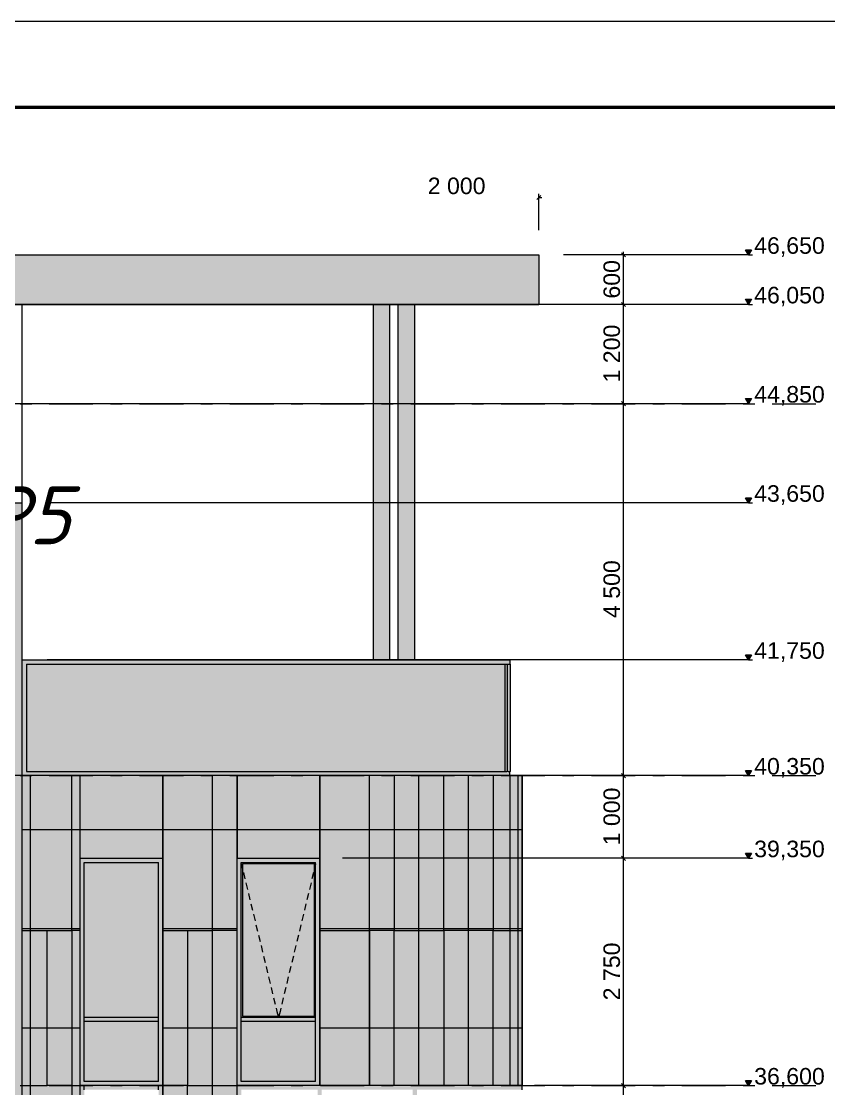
# Model space of a CAD drawing. Header units: millimetres. Extents: x 1499747 to 4230374, y -28481 to 441852.
# Drawn here: x 4151452 to 4161221, y 400392 to 413304 of the extents above; entities that cross this region are included whole.
import ezdxf
from ezdxf.enums import TextEntityAlignment as Align

# ---------------------------------------------------------------- set-up
doc = ezdxf.new("R2010")
doc.units = ezdxf.units.MM
doc.header["$MEASUREMENT"] = 0
doc.layers.add('ТП', color=250, linetype='Continuous', lineweight=30)
doc.layers.add('Чертеж и Рисунок', color=7, linetype='Continuous')
doc.styles.add('РЎР“Р•РќР•Р\xa0Р\x98Р\xa0_РЎРўР\x98Р›Р¬_2', font='')
doc.styles.add('СПДС', font='isocpeur.ttf', dxfattribs={"width": 0.9})
doc.styles.add('Текст', font='isocpeui.ttf')
doc.styles.get('РЎР“Р•РќР•Р\xa0Р\x98Р\xa0_РЎРўР\x98Р›Р¬_2').set_extended_font_data('GOST Common', italic=True)

# ---------------------------------------------------------------- blocks, each defined once
blk = doc.blocks.new('*U32')
at = {"lineweight": 0}
blk.add_lwpolyline([(-415, -5), (5, -5), (5, 292), (-415, 292)], close=True, dxfattribs=at)
at = {"color": 0, "linetype": 'Continuous', "lineweight": 50}
blk.add_lwpolyline([(-395, 287), (0, 287), (0, 0), (-395, 0)], close=True, dxfattribs=at)
at = {"style": 'СПДС'}
for tag, p in [('ШИФР_ПРОЕКТА_ЛИСТ2', (-65, 7.5)), ('ЛИСТ_второй', (-5, 5))]:
    blk.add_attdef(tag, text='', height=2.5, dxfattribs=at).set_placement(p, align=Align.MIDDLE_CENTER)

msp = doc.modelspace()

# ---------------------------------------------------------------- hatches: boundary and pattern name
at = {"layer": 'Чертеж и Рисунок', "linetype": 'Continuous', "lineweight": 0, "true_color": 0x000000}
for points in [[(4160252.08413, 410478.39753), (4160288.28419, 410540.89763), (4160215.78408, 410540.89763)], [(4160252.08413, 409878.46661), (4160288.28419, 409940.96671), (4160215.78408, 409940.96671)], [(4160252.08413, 408678.46478), (4160288.28419, 408740.96488), (4160215.78408, 408740.96488)], [(4160252.08413, 407478.46295), (4160288.28419, 407540.96304), (4160215.78408, 407540.96304)], [(4160252.08413, 405578.46004), (4160288.28419, 405640.96014), (4160215.78408, 405640.96014)], [(4160252.08413, 404178.45791), (4160288.28419, 404240.958), (4160215.78408, 404240.958)], [(4160252.08413, 403178.45638), (4160288.28419, 403240.95647), (4160215.78408, 403240.95647)], [(4160252.08413, 400428.41218), (4160288.28419, 400490.91227), (4160215.78408, 400490.91227)]]:
    msp.add_hatch(color=18, dxfattribs=at).paths.add_polyline_path(points)
at = {"layer": 'Чертеж и Рисунок', "linetype": 'Continuous', "lineweight": 0, "true_color": 0x2e2e2e}
for points in [[(4157712.78025, 410478.39753), (4146437.76303, 410478.39753), (4146437.76303, 409878.46661), (4157712.78025, 409878.46661)], [(4157712.78025, 409878.46661), (4155712.7772, 409878.46661), (4155712.7772, 409878.38661), (4157712.78025, 409878.38661)], [(4157091.2793, 405578.46004), (4151462.6707, 405578.46004), (4151512.67078, 405528.45997), (4157091.2793, 405528.45997)], [(4151462.6707, 404178.45791), (4151512.67078, 404228.45798), (4151512.67078, 405528.45997), (4151462.6707, 405578.46004)], [(4157091.2793, 405578.46004), (4157091.2793, 405528.45997), (4157362.77972, 405528.45997), (4157362.77972, 405578.46004)], [(4157307.37963, 404228.45798), (4157334.77967, 404228.45798), (4157334.77967, 405528.45997), (4157307.37963, 405528.45997)], [(4157370.17973, 405528.45997), (4157334.77967, 405528.45997), (4157334.77967, 404228.45798), (4157370.17973, 404228.45798)], [(4151512.67078, 404228.45798), (4151462.6707, 404178.45791), (4157091.2793, 404178.45791), (4157091.2793, 404228.45798)], [(4157091.2793, 404178.45791), (4157362.77972, 404178.45791), (4157362.77972, 404228.45798), (4157091.2793, 404228.45798)], [(4152662.97254, 403178.45638), (4152162.97177, 403178.45638), (4152212.97185, 403128.4563), (4152662.97254, 403128.4563)], [(4152162.97177, 402828.45584), (4152212.97185, 402828.45584), (4152212.97185, 403128.4563), (4152162.97177, 403178.45638)], [(4152662.97254, 403178.45638), (4152662.97254, 403128.4563), (4153112.97322, 403128.4563), (4153162.9733, 403178.45638)], [(4153162.9733, 402828.45584), (4153162.9733, 403178.45638), (4153112.97322, 403128.4563), (4153112.97322, 402828.45584)], [(4154562.87544, 403178.45638), (4154062.87467, 403178.45638), (4154112.87475, 403128.4563), (4154562.87544, 403128.4563)], [(4154062.87467, 402828.45584), (4154112.87475, 402828.45584), (4154112.87475, 403128.4563), (4154062.87467, 403178.45638)], [(4154562.87544, 403178.45638), (4154562.87544, 403128.4563), (4155012.87613, 403128.4563), (4155062.8762, 403178.45638)], [(4155062.8762, 402828.45584), (4155062.8762, 403178.45638), (4155012.87613, 403128.4563), (4155012.87613, 402828.45584)], [(4152162.97177, 401428.4137), (4152212.97185, 401428.4137), (4152212.97185, 402828.45584), (4152162.97177, 402828.45584)], [(4153162.9733, 402828.45584), (4153112.97322, 402828.45584), (4153112.97322, 401428.4137), (4153162.8733, 401428.4137), (4153162.8733, 402303.41504), (4153162.9733, 402303.41504)], [(4154062.87467, 401428.4137), (4154112.87475, 401428.4137), (4154112.87475, 402828.45584), (4154062.87467, 402828.45584)], [(4155062.8762, 401428.4137), (4155062.8762, 402828.45584), (4155012.87613, 402828.45584), (4155012.87613, 401428.4137)], [(4152162.97177, 401228.4134), (4152212.97185, 401228.4134), (4152212.97185, 401428.4137), (4152162.97177, 401428.4137)], [(4153112.97322, 401228.4134), (4153162.8733, 401228.4134), (4153162.8733, 401428.4137), (4153112.97322, 401428.4137)], [(4154062.87467, 401228.4134), (4154112.87475, 401228.4134), (4154112.87475, 401428.4137), (4154062.87467, 401428.4137)], [(4155062.8762, 401228.4134), (4155062.8762, 401428.4137), (4155012.87613, 401428.4137), (4155012.87613, 401228.4134)], [(4152162.97177, 401228.4134), (4152162.97177, 400428.41218), (4152212.97185, 400478.41225), (4152212.97185, 401228.4134)], [(4152212.97185, 401203.41336), (4152662.97254, 401203.41336), (4152662.97254, 401253.41344), (4152212.97185, 401253.41344)], [(4152662.97254, 401253.41344), (4152662.97254, 401203.41336), (4153112.97322, 401203.41336), (4153112.97322, 401253.41344)], [(4153112.97322, 401228.4134), (4153112.97322, 400478.41225), (4153162.8733, 400428.61218), (4153162.8733, 401228.4134)], [(4154062.87467, 401228.4134), (4154062.87467, 400428.41218), (4154112.87475, 400478.41225), (4154112.87475, 401228.4134)], [(4154112.87475, 401203.41336), (4154562.87544, 401203.41336), (4154562.87544, 401253.41344), (4154112.87475, 401253.41344)], [(4154562.87544, 401253.41344), (4154562.87544, 401203.41336), (4155012.87613, 401203.41336), (4155012.87613, 401253.41344)], [(4155062.8762, 401228.4134), (4155012.87613, 401228.4134), (4155012.87613, 400478.41225), (4155062.8762, 400428.41218)], [(4152162.87177, 399878.41134), (4152212.87185, 399878.41134), (4152212.87185, 400428.41218), (4152162.87177, 400428.41218)], [(4152662.97254, 400428.41218), (4152662.97254, 400478.41225), (4152212.97185, 400478.41225), (4152162.97177, 400428.41218)], [(4152212.87185, 400428.41218), (4152212.87185, 400378.4121), (4153112.87322, 400378.4121), (4153112.87322, 400428.41218)], [(4152662.97254, 400478.41225), (4152662.97254, 400428.41218), (4153162.8733, 400428.41218), (4153162.8733, 400428.61218), (4153112.97322, 400478.41225)], [(4153162.8733, 399878.41134), (4153162.8733, 400428.41218), (4153112.87322, 400428.41218), (4153112.87322, 399878.41134)], [(4154562.87544, 400428.41218), (4154562.87544, 400478.41225), (4154112.87475, 400478.41225), (4154062.87467, 400428.41218)], [(4154112.87475, 399878.41134), (4154112.87475, 400378.4121), (4154062.87467, 400428.41218), (4154062.87467, 399878.41134)], [(4155062.8762, 400428.41218), (4154062.87467, 400428.41218), (4154112.87475, 400378.4121), (4155037.87616, 400378.4121)], [(4154562.87544, 400428.41218), (4155062.8762, 400428.41218), (4155012.87613, 400478.41225), (4154562.87544, 400478.41225)], [(4155037.87616, 399878.41134), (4155087.87624, 399878.41134), (4155087.87624, 400378.4121), (4155062.8762, 400428.41218), (4155037.87616, 400378.4121)], [(4156212.77796, 400428.41218), (4155062.8762, 400428.41218), (4155087.87624, 400378.4121), (4156187.77792, 400378.4121)], [(4156187.77792, 400378.4121), (4156187.77792, 399878.41134), (4156237.778, 399878.41134), (4156237.778, 400378.4121), (4156212.77796, 400428.41218)], [(4157512.77995, 400428.41218), (4156212.77796, 400428.41218), (4156237.778, 400378.4121), (4157512.77995, 400378.4121)]]:
    msp.add_hatch(color=250, dxfattribs=at).paths.add_polyline_path(points)
at = {"layer": 'Чертеж и Рисунок', "linetype": 'Continuous', "lineweight": 0, "true_color": 0x4b4e54}
for points in [[(4155712.7772, 405578.46004), (4155912.7775, 405578.46004), (4155912.7775, 409878.38661), (4155712.7772, 409878.38661)], [(4156012.77765, 405578.46004), (4156212.77796, 405578.46004), (4156212.77796, 409878.38661), (4156012.77765, 409878.38661)]]:
    msp.add_hatch(color=251, dxfattribs=at).paths.add_polyline_path(points)
at = {"layer": 'Чертеж и Рисунок', "linetype": 'Continuous', "lineweight": 0, "true_color": 0xbc9a89}
msp.add_hatch(color=33, dxfattribs=at).paths.add_polyline_path([(4150962.66994, 407478.46295), (4150962.66994, 399933.01142), (4151462.6707, 399933.01142), (4151462.6707, 407478.46295)])
at = {"layer": 'Чертеж и Рисунок', "linetype": 'Continuous', "lineweight": 0, "true_color": 0x84adf9}
for points in [[(4151512.67078, 405528.45997), (4151512.67078, 404228.45798), (4157307.37963, 404228.45798), (4157307.37963, 405528.45997)], [(4152212.97185, 401253.41344), (4153112.97322, 401253.41344), (4153112.97322, 401428.4137), (4153112.97322, 403128.4563), (4152212.97185, 403128.4563)], [(4154997.8761, 401268.41346), (4154997.8761, 403113.45628), (4154127.87477, 403113.45628), (4154127.87477, 401268.41346)], [(4152212.97185, 401203.41336), (4152212.97185, 400478.41225), (4153112.97322, 400478.41225), (4153112.97322, 401203.41336)], [(4154112.87475, 401203.41336), (4154112.87475, 400478.41225), (4155012.87613, 400478.41225), (4155012.87613, 401203.41336)]]:
    msp.add_hatch(color=161, dxfattribs=at).paths.add_polyline_path(points)
at = {"layer": 'Чертеж и Рисунок', "linetype": 'Continuous', "lineweight": 0, "true_color": 0xffffff}
for points in [[(4151462.6707, 404178.45791), (4151462.6707, 402303.41504), (4152062.67162, 402303.41504), (4152062.67162, 404178.45791)], [(4153162.9733, 404178.45791), (4153162.9733, 402303.41504), (4153762.87422, 402303.41504), (4153762.87422, 404178.45791)], [(4155062.8762, 404178.45791), (4155062.8762, 402303.41504), (4155662.87712, 402303.41504), (4155662.87712, 404178.45791)], [(4155962.87758, 404178.45791), (4155962.87758, 402303.41504), (4156562.87849, 402303.41504), (4156562.87849, 404178.45791)], [(4157162.87941, 404178.45791), (4157162.87941, 402303.41504), (4157512.77995, 402303.41504), (4157512.77995, 404178.45791)], [(4151462.6707, 402303.41504), (4151462.6707, 400428.41218), (4151762.67116, 400428.41218), (4151762.67116, 402303.41504)], [(4152062.67162, 402303.41504), (4152062.67162, 400428.41218), (4152162.87177, 400428.41218), (4152162.87177, 402303.41504)], [(4153462.87376, 402303.41504), (4153462.87376, 400428.41218), (4154062.87467, 400428.41218), (4154062.87467, 402303.41504)], [(4155662.87712, 402303.41504), (4155662.87712, 400428.41218), (4155962.87758, 400428.41218), (4155962.87758, 402303.41504)], [(4156562.87849, 402303.41504), (4156562.87849, 400428.41218), (4157162.87941, 400428.41218), (4157162.87941, 402303.41504)], [(4152062.67162, 400428.41218), (4152062.67162, 397128.40713), (4152162.87177, 397128.40713), (4152162.87177, 400428.41218)], [(4153162.8733, 400428.41218), (4153162.8733, 397128.40713), (4153462.87376, 397128.40713), (4153462.87376, 400428.41218)]]:
    msp.add_hatch(color=7, dxfattribs=at).paths.add_polyline_path(points)
at = {"layer": 'Чертеж и Рисунок', "linetype": 'Continuous', "lineweight": 0, "true_color": 0x868d8e}
for points in [[(4152062.67162, 404178.45791), (4152062.67162, 402303.41504), (4152162.97177, 402303.41504), (4152162.97177, 404178.45791)], [(4152162.97177, 404178.45791), (4152162.97177, 403178.45638), (4153162.9733, 403178.45638), (4153162.9733, 404178.45791)], [(4153762.87422, 404178.45791), (4153762.87422, 402303.41504), (4154062.87467, 402303.41504), (4154062.87467, 404178.45791)], [(4154063.07468, 404178.45791), (4154063.07468, 403178.45638), (4155062.8762, 403178.45638), (4155062.8762, 404178.45791)], [(4155662.87712, 404178.45791), (4155662.87712, 402303.41504), (4155962.87758, 402303.41504), (4155962.87758, 404178.45791)], [(4156562.87849, 404178.45791), (4156562.87849, 402303.41504), (4157162.87941, 402303.41504), (4157162.87941, 404178.45791)], [(4157512.77993, 404178.46791), (4157362.77972, 404178.4579), (4157512.77993, 404178.4579)], [(4151762.67116, 402303.41504), (4151762.67116, 400428.41218), (4152062.67162, 400428.41218), (4152062.67162, 402303.41504)], [(4153162.8733, 402303.41504), (4153162.8733, 400428.41218), (4153462.87376, 400428.41218), (4153462.87376, 402303.41504)], [(4155062.8762, 402303.41504), (4155062.8762, 400428.41218), (4155662.87712, 400428.41218), (4155662.87712, 402303.41504)], [(4155962.87758, 402303.41504), (4155962.87758, 400428.41218), (4156562.87849, 400428.41218), (4156562.87849, 402303.41504)], [(4157162.87941, 402303.41504), (4157162.87941, 400428.41218), (4157512.77995, 400428.41218), (4157512.77995, 402303.41504)], [(4151462.6707, 400428.41218), (4151462.6707, 397128.40713), (4152062.67162, 397128.40713), (4152062.67162, 400428.41218)], [(4153462.87376, 400428.41218), (4153462.87376, 397128.40713), (4154062.87467, 397128.40713), (4154062.87467, 400428.41218)]]:
    msp.add_hatch(color=252, dxfattribs=at).paths.add_polyline_path(points)
at = {"layer": 'Чертеж и Рисунок', "linetype": 'Continuous', "lineweight": 0, "true_color": 0x7f7f7f}
msp.add_hatch(color=8, dxfattribs=at).paths.add_polyline_path([(4154062.87467, 404018.45766), (4154063.07468, 404018.45766), (4154063.07468, 404178.45791), (4154062.87467, 404178.45791)])
at = {"layer": 'Чертеж и Рисунок', "linetype": 'Continuous', "lineweight": 0, "true_color": 0x606060}
for points in [[(4154062.87467, 404018.45766), (4154062.87467, 403228.45645), (4154063.07468, 403228.45645), (4154063.07468, 404018.45766)], [(4152162.87177, 401278.41347), (4152162.87177, 400428.41218), (4152162.97177, 400428.41218), (4152162.97177, 401278.41347)]]:
    msp.add_hatch(color=251, dxfattribs=at).paths.add_polyline_path(points)
at = {"layer": 'Чертеж и Рисунок', "linetype": 'Continuous', "lineweight": 0, "true_color": 0xf7fdff}
for points in [[(4154112.87475, 403128.4563), (4154112.87475, 401428.4137), (4154112.87475, 401253.41344), (4154127.87477, 401268.41346), (4154127.87477, 403113.45628)], [(4154562.87544, 403128.4563), (4154112.87475, 403128.4563), (4154127.87477, 403113.45628), (4154997.8761, 403113.45628), (4155012.87613, 403128.4563)], [(4154997.8761, 403113.45628), (4154997.8761, 401268.41346), (4155012.87613, 401253.41344), (4155012.87613, 401428.4137), (4155012.87613, 402828.45584), (4155012.87613, 403128.4563)], [(4154112.87475, 401253.41344), (4154562.87544, 401253.41344), (4155012.87613, 401253.41344), (4154997.8761, 401268.41346), (4154127.87477, 401268.41346)]]:
    msp.add_hatch(color=7, dxfattribs=at).paths.add_polyline_path(points)

# ---------------------------------------------------------------- linework, layer by layer
at = {"layer": 'Чертеж и Рисунок', "color": 7, "linetype": 'Continuous', "lineweight": 5}
for points in [[(4157687.78021, 411146.80855), (4157737.78029, 411196.80863)], [(4157712.78025, 410778.39799), (4157712.78025, 411218.67866)], [(4157712.78025, 411171.80859), (4157750.28031, 411171.80859)], [(4158762.68186, 410453.39749), (4158712.68178, 410503.39757)], [(4158737.68182, 410478.39753), (4158737.68182, 410515.89759)], [(4160252.08413, 410478.39753), (4160215.78408, 410540.89763)], [(4160215.78408, 410540.89763), (4160288.28419, 410540.89763)], [(4160288.28419, 410540.89763), (4160252.08413, 410478.39753)], [(4146437.76303, 410478.39753), (4157712.78025, 410478.39753)], [(4157712.78025, 410478.39753), (4157712.78025, 409878.46661)], [(4160252.08413, 410478.39753), (4158012.78071, 410478.39753)], [(4158784.58189, 410478.39753), (4158012.78071, 410478.39753)], [(4158737.68182, 409878.46661), (4158737.68182, 410478.39753)], [(4160252.08413, 410478.39753), (4160298.8842, 410478.39753)], [(4146437.76303, 409878.46661), (4157712.78025, 409878.46661)], [(4160252.08413, 409878.46661), (4147187.76417, 409878.46661)], [(4158784.58189, 409878.46661), (4147187.76417, 409878.46661)], [(4151462.6707, 407478.46295), (4151462.6707, 409878.46661)], [(4157712.78025, 409878.38661), (4155712.7772, 409878.38661)], [(4157712.78025, 409878.46661), (4157712.78025, 409878.38661)], [(4158712.68178, 409903.46665), (4158762.68186, 409853.46658)], [(4158737.68182, 408678.46478), (4158737.68182, 409878.46661)], [(4160252.08413, 409878.46661), (4160215.78408, 409940.96671)], [(4160215.78408, 409940.96671), (4160288.28419, 409940.96671)], [(4160288.28419, 409940.96671), (4160252.08413, 409878.46661)], [(4160252.08413, 409878.46661), (4160298.8842, 409878.46661)], [(4160252.08413, 408678.46478), (4149237.6673, 408678.46478)], [(4158784.58189, 408678.46478), (4149237.6673, 408678.46478)], [(4158712.68178, 408703.46482), (4158762.68186, 408653.46474)], [(4158737.68182, 404178.45791), (4158737.68182, 408678.46478)], [(4160252.08413, 408678.46478), (4160215.78408, 408740.96488)], [(4160215.78408, 408740.96488), (4160288.28419, 408740.96488)], [(4160288.28419, 408740.96488), (4160252.08413, 408678.46478)], [(4160252.08413, 408678.46478), (4160298.8842, 408678.46478)], [(4160252.08413, 407478.46295), (4160215.78408, 407540.96304)], [(4160215.78408, 407540.96304), (4160288.28419, 407540.96304)], [(4160288.28419, 407540.96304), (4160252.08413, 407478.46295)], [(4150962.66994, 407478.46295), (4151462.6707, 407478.46295)], [(4151462.6707, 399933.01142), (4151462.6707, 407478.46295)], [(4160252.08413, 407478.46295), (4151762.67116, 407478.46295)], [(4160252.08413, 407478.46295), (4160298.8842, 407478.46295)], [(4151462.6707, 405578.46004), (4157091.2793, 405578.46004)], [(4160252.08413, 405578.46004), (4151762.67116, 405578.46004)], [(4157091.2793, 405578.46004), (4157362.77972, 405578.46004)], [(4157362.77972, 405578.46004), (4157362.77972, 405528.45997)], [(4160252.08413, 405578.46004), (4160215.78408, 405640.96014)], [(4160215.78408, 405640.96014), (4160288.28419, 405640.96014)], [(4160288.28419, 405640.96014), (4160252.08413, 405578.46004)], [(4160252.08413, 405578.46004), (4160298.8842, 405578.46004)], [(4151512.67078, 405528.45997), (4157091.2793, 405528.45997)], [(4151512.67078, 405528.45997), (4151512.67078, 404228.45798)], [(4157091.2793, 405528.45997), (4157362.77972, 405528.45997)], [(4157307.37963, 404228.45798), (4157307.37963, 405528.45997)], [(4157334.77967, 404228.45798), (4157334.77967, 405528.45997)], [(4157362.77972, 405528.45997), (4157370.17973, 405528.45997)], [(4157370.17973, 404228.45798), (4157370.17973, 405528.45997)], [(4160252.08413, 404178.45791), (4147187.76417, 404178.45791)], [(4158784.58189, 404178.45791), (4147187.76417, 404178.45791)], [(4152062.67162, 404178.45791), (4151462.6707, 404178.45791)], [(4151512.67078, 404228.45798), (4157091.2793, 404228.45798)], [(4152062.67162, 402303.41504), (4152062.67162, 404178.45791)], [(4153162.9733, 404178.45791), (4153162.9733, 403178.45638)], [(4153762.87422, 404178.45791), (4153162.9733, 404178.45791)], [(4153762.87422, 402303.41504), (4153762.87422, 404178.45791)], [(4154062.87467, 404178.45791), (4154063.07468, 404178.45791)], [(4155062.8762, 404178.45791), (4155062.8762, 403178.45638)], [(4155662.87712, 404178.45791), (4155062.8762, 404178.45791)], [(4155662.87712, 402303.41504), (4155662.87712, 404178.45791)], [(4155962.87758, 404178.45791), (4155962.87758, 402303.41504)], [(4156562.87849, 404178.45791), (4155962.87758, 404178.45791)], [(4156562.87849, 402303.41504), (4156562.87849, 404178.45791)], [(4157091.2793, 404228.45798), (4157327.37966, 404228.45798)], [(4157162.87941, 404178.45791), (4157162.87941, 402303.41504)], [(4157512.77995, 404178.45791), (4157162.87941, 404178.45791)], [(4157334.77967, 404228.45798), (4157327.37966, 404228.45798)], [(4157342.27969, 404228.45798), (4157334.77967, 404228.45798)], [(4157342.27969, 404228.45798), (4157362.77972, 404228.45798)], [(4157362.77972, 404178.45791), (4157362.77972, 404228.45798)], [(4157370.17973, 404228.45798), (4157362.77972, 404228.45798)], [(4157362.77972, 404178.46791), (4157362.77972, 400428.41218)], [(4157512.77995, 404178.46791), (4157512.77995, 400428.41218)], [(4157512.77995, 402303.41504), (4157512.77995, 404178.45791)], [(4158712.68178, 404203.45794), (4158762.68186, 404153.45787)], [(4158737.68182, 403178.45638), (4158737.68182, 404178.45791)], [(4160252.08413, 404178.45791), (4160215.78408, 404240.958)], [(4160215.78408, 404240.958), (4160288.28419, 404240.958)], [(4160288.28419, 404240.958), (4160252.08413, 404178.45791)], [(4160252.08413, 404178.45791), (4160298.8842, 404178.45791)], [(4152212.97185, 403128.4563), (4152662.97254, 403128.4563)], [(4152212.97185, 402828.45584), (4152212.97185, 403128.4563)], [(4152662.97254, 403128.4563), (4153112.97322, 403128.4563)], [(4153112.97322, 402828.45584), (4153112.97322, 403128.4563)], [(4153162.9733, 403178.45638), (4153162.9733, 402303.41504)], [(4154062.87467, 403178.45638), (4154063.07468, 403178.45638)], [(4154112.87475, 403128.4563), (4154562.87544, 403128.4563)], [(4154112.87475, 402828.45584), (4154112.87475, 403128.4563)], [(4154562.87544, 403128.4563), (4155012.87613, 403128.4563)], [(4155012.87613, 402828.45584), (4155012.87613, 403128.4563)], [(4155062.8762, 403178.45638), (4155062.8762, 402303.41504)], [(4160252.08413, 403178.45638), (4155337.87662, 403178.45638)], [(4158784.58189, 403178.45638), (4155362.87666, 403178.45638)], [(4158712.68178, 403203.45642), (4158762.68186, 403153.45634)], [(4158737.68182, 400428.41218), (4158737.68182, 403178.45638)], [(4160252.08413, 403178.45638), (4160215.78408, 403240.95647)], [(4160215.78408, 403240.95647), (4160288.28419, 403240.95647)], [(4160288.28419, 403240.95647), (4160252.08413, 403178.45638)], [(4160252.08413, 403178.45638), (4160298.8842, 403178.45638)], [(4154997.8761, 403113.45628), (4154127.87477, 403113.45628)], [(4154127.87477, 403113.45628), (4154127.87477, 401268.41346)], [(4154997.8761, 401268.41346), (4154997.8761, 403113.45628)], [(4152212.97185, 401428.4137), (4152212.97185, 402828.45584)], [(4153112.97322, 401428.4137), (4153112.97322, 402828.45584)], [(4154112.87475, 401428.4137), (4154112.87475, 402828.45584)], [(4155012.87613, 401428.4137), (4155012.87613, 402828.45584)], [(4151462.6707, 402303.41504), (4152062.67162, 402303.41504)], [(4151762.67116, 400428.41218), (4151762.67116, 402303.41504)], [(4152062.67162, 402303.41504), (4152062.67162, 400428.41218)], [(4152162.87177, 402303.41504), (4152062.67162, 402303.41504)], [(4152162.87177, 400428.41218), (4152162.87177, 402303.41504)], [(4152162.97177, 401428.4137), (4152162.97177, 402303.41504)], [(4153162.9733, 402303.41504), (4153762.87422, 402303.41504)], [(4153462.87376, 402303.41504), (4153462.87376, 400428.41218)], [(4154062.87467, 402303.41504), (4153762.87422, 402303.41504)], [(4154062.87467, 400428.41218), (4154062.87467, 402303.41504)], [(4155062.8762, 402303.41504), (4155662.87712, 402303.41504)], [(4155662.87712, 402303.41504), (4155662.87712, 400428.41218)], [(4155962.87758, 402303.41504), (4155662.87712, 402303.41504)], [(4155962.87758, 402303.41504), (4156562.87849, 402303.41504)], [(4155962.87758, 400428.41218), (4155962.87758, 402303.41504)], [(4156562.87849, 402303.41504), (4156562.87849, 400428.41218)], [(4157162.87941, 402303.41504), (4156562.87849, 402303.41504)], [(4157162.87941, 400428.41218), (4157162.87941, 402303.41504)], [(4157162.87941, 402303.41504), (4157512.77995, 402303.41504)], [(4152162.97177, 401228.4134), (4152162.97177, 401428.4137)], [(4152212.97185, 401253.41344), (4152212.97185, 401428.4137)], [(4153112.97322, 401253.41344), (4153112.97322, 401428.4137)], [(4154112.87475, 401253.41344), (4154112.87475, 401428.4137)], [(4155012.87613, 401253.41344), (4155012.87613, 401428.4137)], [(4152162.97177, 400428.41218), (4152162.97177, 401228.4134)], [(4152662.97254, 401253.41344), (4152212.97185, 401253.41344)], [(4152212.97185, 401228.4134), (4152212.97185, 401253.41344)], [(4152212.97185, 401203.41336), (4152212.97185, 401228.4134)], [(4152662.97254, 401203.41336), (4152212.97185, 401203.41336)], [(4152212.97185, 400478.41225), (4152212.97185, 401203.41336)], [(4153112.97322, 401253.41344), (4152662.97254, 401253.41344)], [(4153112.97322, 401203.41336), (4152662.97254, 401203.41336)], [(4153112.97322, 401228.4134), (4153112.97322, 401253.41344)], [(4153112.97322, 401203.41336), (4153112.97322, 401228.4134)], [(4153112.97322, 400478.41225), (4153112.97322, 401203.41336)], [(4154562.87544, 401253.41344), (4154112.87475, 401253.41344)], [(4154112.87475, 401228.4134), (4154112.87475, 401253.41344)], [(4154112.87475, 401203.41336), (4154112.87475, 401228.4134)], [(4154562.87544, 401203.41336), (4154112.87475, 401203.41336)], [(4154112.87475, 400478.41225), (4154112.87475, 401203.41336)], [(4154127.87477, 401268.41346), (4154997.8761, 401268.41346)], [(4155012.87613, 401253.41344), (4154562.87544, 401253.41344)], [(4155012.87613, 401203.41336), (4154562.87544, 401203.41336)], [(4155012.87613, 401228.4134), (4155012.87613, 401253.41344)], [(4155012.87613, 401203.41336), (4155012.87613, 401228.4134)], [(4155012.87613, 400478.41225), (4155012.87613, 401203.41336)], [(4151462.6707, 400428.41218), (4151762.67116, 400428.41218)], [(4152062.67162, 400428.41218), (4152062.67162, 397128.40713)], [(4152062.67162, 400428.41218), (4152162.87177, 400428.41218)], [(4152162.97177, 400428.41218), (4152162.87177, 400428.41218)], [(4152162.87177, 397128.40713), (4152162.87177, 400428.41218)], [(4152212.87185, 400428.41218), (4152162.97177, 400428.41218)], [(4152212.87185, 400378.4121), (4152212.87185, 400428.41218)], [(4152662.97254, 400428.41218), (4152212.87185, 400428.41218)], [(4152662.97254, 400478.41225), (4152212.97185, 400478.41225)], [(4153112.97322, 400478.41225), (4152662.97254, 400478.41225)], [(4153162.8733, 400428.41218), (4152662.97254, 400428.41218)], [(4153112.87322, 400378.4121), (4153112.87322, 400428.41218)], [(4153162.8733, 400428.41218), (4153162.8733, 397128.40713)], [(4153462.87376, 400428.41218), (4153162.8733, 400428.41218)], [(4153462.87376, 397128.40713), (4153462.87376, 400428.41218)], [(4153462.87376, 400428.41218), (4154062.87467, 400428.41218)], [(4154062.87467, 399878.41134), (4154062.87467, 400428.41218)], [(4155062.8762, 400428.41218), (4154062.87467, 400428.41218)], [(4154562.87544, 400478.41225), (4154112.87475, 400478.41225)], [(4155012.87613, 400478.41225), (4154562.87544, 400478.41225)], [(4156212.77796, 400428.41218), (4155062.8762, 400428.41218)], [(4157512.77995, 400428.41218), (4156212.77796, 400428.41218)], [(4157512.77995, 400378.4121), (4157512.77995, 400428.41218)], [(4160252.08413, 400428.41218), (4157662.78017, 400428.41218)], [(4158784.58189, 400428.41218), (4157662.78017, 400428.41218)], [(4158712.68178, 400453.41221), (4158762.68186, 400403.41214)], [(4158737.68182, 399878.41134), (4158737.68182, 400428.41218)], [(4160252.08413, 400428.41218), (4160215.78408, 400490.91227)], [(4160215.78408, 400490.91227), (4160288.28419, 400490.91227)], [(4160288.28419, 400490.91227), (4160252.08413, 400428.41218)], [(4160252.08413, 400428.41218), (4160298.8842, 400428.41218)]]:
    msp.add_lwpolyline(points, dxfattribs=at)
at = {"layer": 'Чертеж и Рисунок', "color": 14, "linetype": 'Continuous', "lineweight": 15, "true_color": 0xa80f02}
for points in [[(4155712.7772, 405578.46004), (4155712.7772, 409878.38661)], [(4155712.7772, 409878.38661), (4155912.7775, 409878.38661)], [(4155912.7775, 405578.46004), (4155912.7775, 409878.38661)], [(4156012.77765, 405578.46004), (4156012.77765, 409878.38661)], [(4156212.77796, 405578.46004), (4156212.77796, 409878.38661)]]:
    msp.add_lwpolyline(points, dxfattribs=at)
at = {"layer": 'Чертеж и Рисунок', "color": 1, "linetype": 'Continuous', "lineweight": 0}
for points in [[(4151436.57066, 408678.46478), (4151577.67088, 408678.46478)], [(4151789.3712, 408678.46478), (4152318.57201, 408678.46478)], [(4152530.17233, 408678.46478), (4152671.27255, 408678.46478)], [(4152882.97287, 408678.46478), (4153412.17368, 408678.46478)], [(4153623.774, 408678.46478), (4153764.97422, 408678.46478)], [(4153976.57454, 408678.46478), (4154505.77535, 408678.46478)], [(4154717.47567, 408678.46478), (4154858.57589, 408678.46478)], [(4155070.17621, 408678.46478), (4155599.37702, 408678.46478)], [(4155811.07735, 408678.46478), (4155952.17756, 408678.46478)], [(4156163.77788, 408678.46478), (4156692.97869, 408678.46478)], [(4156904.67902, 408678.46478), (4157045.77923, 408678.46478)], [(4157257.47956, 408678.46478), (4157786.58036, 408678.46478)], [(4157998.28069, 408678.46478), (4158139.3809, 408678.46478)], [(4158351.08123, 408678.46478), (4158880.18203, 408678.46478)], [(4159091.88236, 408678.46478), (4159232.98257, 408678.46478)], [(4159444.6829, 408678.46478), (4159973.78371, 408678.46478)], [(4160185.48403, 408678.46478), (4160326.58424, 408678.46478)], [(4160538.28457, 408678.46478), (4161067.48538, 408678.46478)], [(4151436.57066, 404178.45791), (4151577.67088, 404178.45791)], [(4151789.3712, 404178.45791), (4152318.57201, 404178.45791)], [(4152530.17233, 404178.45791), (4152671.27255, 404178.45791)], [(4152882.97287, 404178.45791), (4153412.17368, 404178.45791)], [(4153623.774, 404178.45791), (4153764.97422, 404178.45791)], [(4153976.57454, 404178.45791), (4154505.77535, 404178.45791)], [(4154717.47567, 404178.45791), (4154858.57589, 404178.45791)], [(4155070.17621, 404178.45791), (4155599.37702, 404178.45791)], [(4155811.07735, 404178.45791), (4155952.17756, 404178.45791)], [(4156163.77788, 404178.45791), (4156692.97869, 404178.45791)], [(4156904.67902, 404178.45791), (4157045.77923, 404178.45791)], [(4157257.47956, 404178.45791), (4157786.58036, 404178.45791)], [(4157998.28069, 404178.45791), (4158139.3809, 404178.45791)], [(4158351.08123, 404178.45791), (4158880.18203, 404178.45791)], [(4159091.88236, 404178.45791), (4159232.98257, 404178.45791)], [(4159444.6829, 404178.45791), (4159973.78371, 404178.45791)], [(4160185.48403, 404178.45791), (4160326.58424, 404178.45791)], [(4160538.28457, 404178.45791), (4161067.48538, 404178.45791)], [(4151436.57066, 400428.41218), (4151577.67088, 400428.41218)], [(4151789.3712, 400428.41218), (4152318.57201, 400428.41218)], [(4152530.17233, 400428.41218), (4152671.27255, 400428.41218)], [(4152882.97287, 400428.41218), (4153412.17368, 400428.41218)], [(4153623.774, 400428.41218), (4153764.97422, 400428.41218)], [(4153976.57454, 400428.41218), (4154505.77535, 400428.41218)], [(4154717.47567, 400428.41218), (4154858.57589, 400428.41218)], [(4155070.17621, 400428.41218), (4155599.37702, 400428.41218)], [(4155811.07735, 400428.41218), (4155952.17756, 400428.41218)], [(4156163.77788, 400428.41218), (4156692.97869, 400428.41218)], [(4156904.67902, 400428.41218), (4157045.77923, 400428.41218)], [(4157257.47956, 400428.41218), (4157786.58036, 400428.41218)], [(4157998.28069, 400428.41218), (4158139.3809, 400428.41218)], [(4158351.08123, 400428.41218), (4158880.18203, 400428.41218)], [(4159091.88236, 400428.41218), (4159232.98257, 400428.41218)], [(4159444.6829, 400428.41218), (4159973.78371, 400428.41218)], [(4160185.48403, 400428.41218), (4160326.58424, 400428.41218)], [(4160538.28457, 400428.41218), (4161067.48538, 400428.41218)]]:
    msp.add_lwpolyline(points, dxfattribs=at)
at = {"layer": 'Чертеж и Рисунок', "color": 253, "linetype": 'Continuous', "lineweight": 5, "true_color": 0xaaaaaa}
for points in [[(4151562.97086, 373528.37108), (4151562.97086, 404178.45791)], [(4152162.97177, 373528.37108), (4152162.97177, 404178.45791)], [(4153162.9733, 373528.37108), (4153162.9733, 404178.45791)], [(4153762.97422, 373528.37108), (4153762.97422, 404178.45791)], [(4154063.07468, 373528.37108), (4154063.07468, 404178.45791)], [(4155062.8762, 400428.41218), (4155062.8762, 404178.45791)], [(4155662.87712, 400428.41218), (4155662.87712, 404178.45791)], [(4156262.87804, 400428.41218), (4156262.87804, 404178.45791)], [(4156862.87895, 400428.41218), (4156862.87895, 404178.45791)], [(4157462.87987, 400428.41218), (4157462.87987, 404178.45791)], [(4151462.6707, 403528.45691), (4157512.77995, 403528.45691)], [(4151462.6707, 402328.41508), (4152162.97177, 402328.41508)], [(4153162.8733, 402328.41508), (4154062.87467, 402328.41508)], [(4155062.8762, 402328.41508), (4157512.77995, 402328.41508)], [(4151462.6707, 401128.41325), (4152162.97177, 401128.41325)], [(4153162.8733, 401128.41325), (4154063.07468, 401128.41325)], [(4155062.8762, 401128.41325), (4157512.77995, 401128.41325)]]:
    msp.add_lwpolyline(points, dxfattribs=at)
at = {"layer": 'Чертеж и Рисунок', "color": 8, "linetype": 'Continuous', "lineweight": 15}
for points in [[(4152162.97177, 404178.45791), (4152062.67162, 404178.45791)], [(4153162.9733, 404178.45791), (4152162.97177, 404178.45791)], [(4152162.97177, 403178.45638), (4152162.97177, 404178.45791)], [(4154062.87467, 404178.45791), (4153762.87422, 404178.45791)], [(4154062.87467, 402303.41504), (4154062.87467, 404178.45791)], [(4154063.07468, 404178.45791), (4154063.07468, 403178.45638)], [(4155062.8762, 404178.45791), (4154063.07468, 404178.45791)], [(4155962.87758, 404178.45791), (4155662.87712, 404178.45791)], [(4157162.87941, 404178.45791), (4156562.87849, 404178.45791)], [(4152162.97177, 403178.45638), (4153162.9733, 403178.45638)], [(4152162.97177, 402303.41504), (4152162.97177, 403178.45638)], [(4154063.07468, 403178.45638), (4155062.8762, 403178.45638)], [(4152162.87177, 402303.41504), (4152162.97177, 402303.41504)], [(4153162.8733, 402303.41504), (4153162.8733, 400428.41218)], [(4153162.9733, 402303.41504), (4153162.8733, 402303.41504)], [(4155062.8762, 402303.41504), (4155062.8762, 400428.41218)], [(4157512.77995, 400428.41218), (4157512.77995, 402303.41504)], [(4152062.67162, 400428.41218), (4151762.67116, 400428.41218)]]:
    msp.add_lwpolyline(points, dxfattribs=at)
at = {"layer": 'Чертеж и Рисунок', "color": 254, "linetype": 'Continuous', "lineweight": 5, "true_color": 0xcccccc}
msp.add_lwpolyline([(4157513.77995, 404178.45791), (4157513.77995, 400428.41218)], dxfattribs=at)
at = {"layer": 'Чертеж и Рисунок', "color": 251, "linetype": 'Continuous', "lineweight": 5, "true_color": 0x6a6a6a}
for points in [[(4154063.07468, 404018.45766), (4154062.87467, 404018.45766)], [(4154062.87467, 403228.45645), (4154063.07468, 403228.45645)], [(4152162.97177, 401278.41347), (4152162.87177, 401278.41347)]]:
    msp.add_lwpolyline(points, dxfattribs=at)
at = {"layer": 'Чертеж и Рисунок', "color": 23, "linetype": 'Continuous', "lineweight": 5, "true_color": 0xbf8080}
for points in [[(4154112.87475, 403112.74628), (4154126.67477, 403055.69619)], [(4154138.37479, 403007.08612), (4154157.17482, 402929.326)], [(4154987.37609, 403007.08612), (4154968.57606, 402929.326)], [(4155012.87613, 403112.74628), (4154999.07611, 403055.69619)], [(4154168.87484, 402880.71592), (4154187.67487, 402802.9458)], [(4154956.87604, 402880.71592), (4154938.07601, 402802.9458)], [(4154199.37488, 402754.34573), (4154218.17491, 402676.57561)], [(4154926.37599, 402754.34573), (4154907.57597, 402676.57561)], [(4154229.87493, 402627.97554), (4154248.67496, 402550.20542)], [(4154895.87595, 402627.97554), (4154877.07592, 402550.20542)], [(4154260.37498, 402501.61534), (4154279.17501, 402423.81522)], [(4154865.3759, 402501.61534), (4154846.57587, 402423.81522)], [(4154290.87502, 402375.21515), (4154309.67505, 402297.51503)], [(4154834.87585, 402375.21515), (4154816.07583, 402297.51503)], [(4154321.37507, 402248.81496), (4154340.1751, 402171.11484)], [(4154804.37581, 402248.81496), (4154785.57578, 402171.11484)], [(4154351.87512, 402122.51476), (4154370.67515, 402044.71465)], [(4154773.87576, 402122.51476), (4154755.07573, 402044.71465)], [(4154382.37516, 401996.11457), (4154401.17519, 401918.31445)], [(4154743.37571, 401996.11457), (4154724.57569, 401918.31445)], [(4154412.87521, 401869.71438), (4154431.67524, 401792.01426)], [(4154712.87567, 401869.71438), (4154694.07564, 401792.01426)], [(4154443.37526, 401743.41419), (4154462.17528, 401665.61407)], [(4154682.27562, 401743.41419), (4154663.57559, 401665.61407)], [(4154473.8753, 401617.01399), (4154492.67533, 401539.21387)], [(4154651.77557, 401617.01399), (4154633.07555, 401539.21387)], [(4154504.37535, 401490.6138), (4154523.17538, 401412.91368)], [(4154621.27553, 401490.6138), (4154602.5755, 401412.91368)], [(4154534.8754, 401364.31361), (4154544.07541, 401326.21355)], [(4154544.07541, 401326.21355), (4154558.07543, 401268.41346)], [(4154581.67547, 401326.21355), (4154567.67545, 401268.41346)], [(4154590.77548, 401364.31361), (4154581.67547, 401326.21355)], [(4154558.07543, 401268.41346), (4154561.67544, 401253.41344)], [(4154567.67545, 401268.41346), (4154564.07544, 401253.41344)]]:
    msp.add_lwpolyline(points, dxfattribs=at)

# ---------------------------------------------------------------- block references
at = {"lineweight": 0, "xscale": 207.8567760686079, "yscale": 207.8567760686079, "zscale": 207.8567760686079}
msp.add_blockref('*U32', (4178090.07684, 352609.64016), dxfattribs=at)

# ---------------------------------------------------------------- texts
at = {"layer": 'ТП', "lineweight": 30, "insert": (4150962.66994, 407678.46218), "char_height": 700, "width": 3382.8894475, "attachment_point": 1, "style": 'Текст'}
msp.add_mtext('P{\\fISOCPEUR|b0|i1|c204|p34;5}', dxfattribs=at)
at = {"layer": 'Чертеж и Рисунок', "color": 7, "linetype": 'Continuous', "lineweight": 15, "char_height": 200.0004799, "attachment_point": 7, "style": 'РЎР“Р•РќР•Р\xa0Р\x98Р\xa0_РЎРўР\x98Р›Р¬_2'}
for s, insert in [('\\A1;{\\pql;\\fArial|b0|i0|c204|p0;\\W1.000000;2 000}', (4156369.63835, 411210.92059)), ('\\A1;{\\pql;\\fArial|b0|i0|c204|p0;\\W1.000000;46,650}', (4160319.70827, 410454.51244)), ('\\A1;{\\pql;\\fArial|b0|i0|c204|p0;\\W1.000000;46,050}', (4160319.70827, 409854.5854)), ('\\A1;{\\pql;\\fArial|b0|i0|c204|p0;\\W1.000000;44,850}', (4160319.70827, 408654.58279)), ('\\A1;{\\pql;\\fArial|b0|i0|c204|p0;\\W1.000000;43,650}', (4160319.70827, 407454.58017)), ('\\A1;{\\pql;\\fArial|b0|i0|c204|p0;\\W1.000000;41,750}', (4160319.70827, 405554.57491)), ('\\A1;{\\pql;\\fArial|b0|i0|c204|p0;\\W1.000000;40,350}', (4160319.70827, 404154.58312)), ('\\A1;{\\pql;\\fArial|b0|i0|c204|p0;\\W1.000000;39,350}', (4160319.70827, 403154.55619)), ('\\A1;{\\pql;\\fArial|b0|i0|c204|p0;\\W1.000000;36,600}', (4160319.70827, 400404.5834))]:
    msp.add_mtext(s, dxfattribs=dict(at, insert=insert))
at = {"layer": 'Чертеж и Рисунок', "color": 7, "linetype": 'Continuous', "lineweight": 15, "char_height": 200.0004799, "attachment_point": 7, "rotation": 90, "style": 'РЎР“Р•РќР•Р\xa0Р\x98Р\xa0_РЎРўР\x98Р›Р¬_2'}
for s, insert in [('\\A1;{\\pql;\\fArial|b0|i0|c204|p0;\\W1.000000;600}', (4158698.52294, 409949.61317)), ('\\A1;{\\pql;\\fArial|b0|i0|c204|p0;\\W1.000000;1 200}', (4158698.52294, 408935.2878)), ('\\A1;{\\pql;\\fArial|b0|i0|c204|p0;\\W1.000000;4 500}', (4158698.52294, 406085.26641)), ('\\A1;{\\pql;\\fArial|b0|i0|c204|p0;\\W1.000000;1 000}', (4158698.52294, 403335.25311)), ('\\A1;{\\pql;\\fArial|b0|i0|c204|p0;\\W1.000000;2 750}', (4158698.52294, 401460.26675))]:
    msp.add_mtext(s, dxfattribs=dict(at, insert=insert))

doc.saveas('drawing.dxf')
